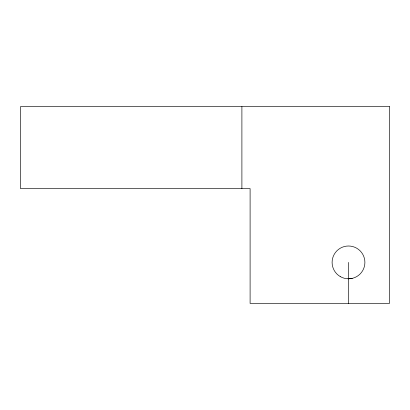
<?xml version="1.0" encoding="UTF-8"?>
<svg xmlns="http://www.w3.org/2000/svg" width="410" height="410" viewBox="0 0 410 410"><rect width="100%" height="100%" fill="white"/><g stroke="black" fill="none" stroke-linecap="round" stroke-linejoin="round"><path stroke-width="0.61" d="M348.013 278.795L352.272 278.359M348.5 262.4L348.5 303.4M241.9 106.6L241.9 188.6M389.5 106.6L20.5 106.6L20.5 188.6L250.1 188.6L250.1 303.4L389.5 303.4L389.5 106.6M340.3 276.601A16.4 16.4 0 0 0 364.9 262.4A16.4 16.4 0 0 0 340.3 248.199A16.4 16.4 0 0 0 340.3 276.601"/></g></svg>
